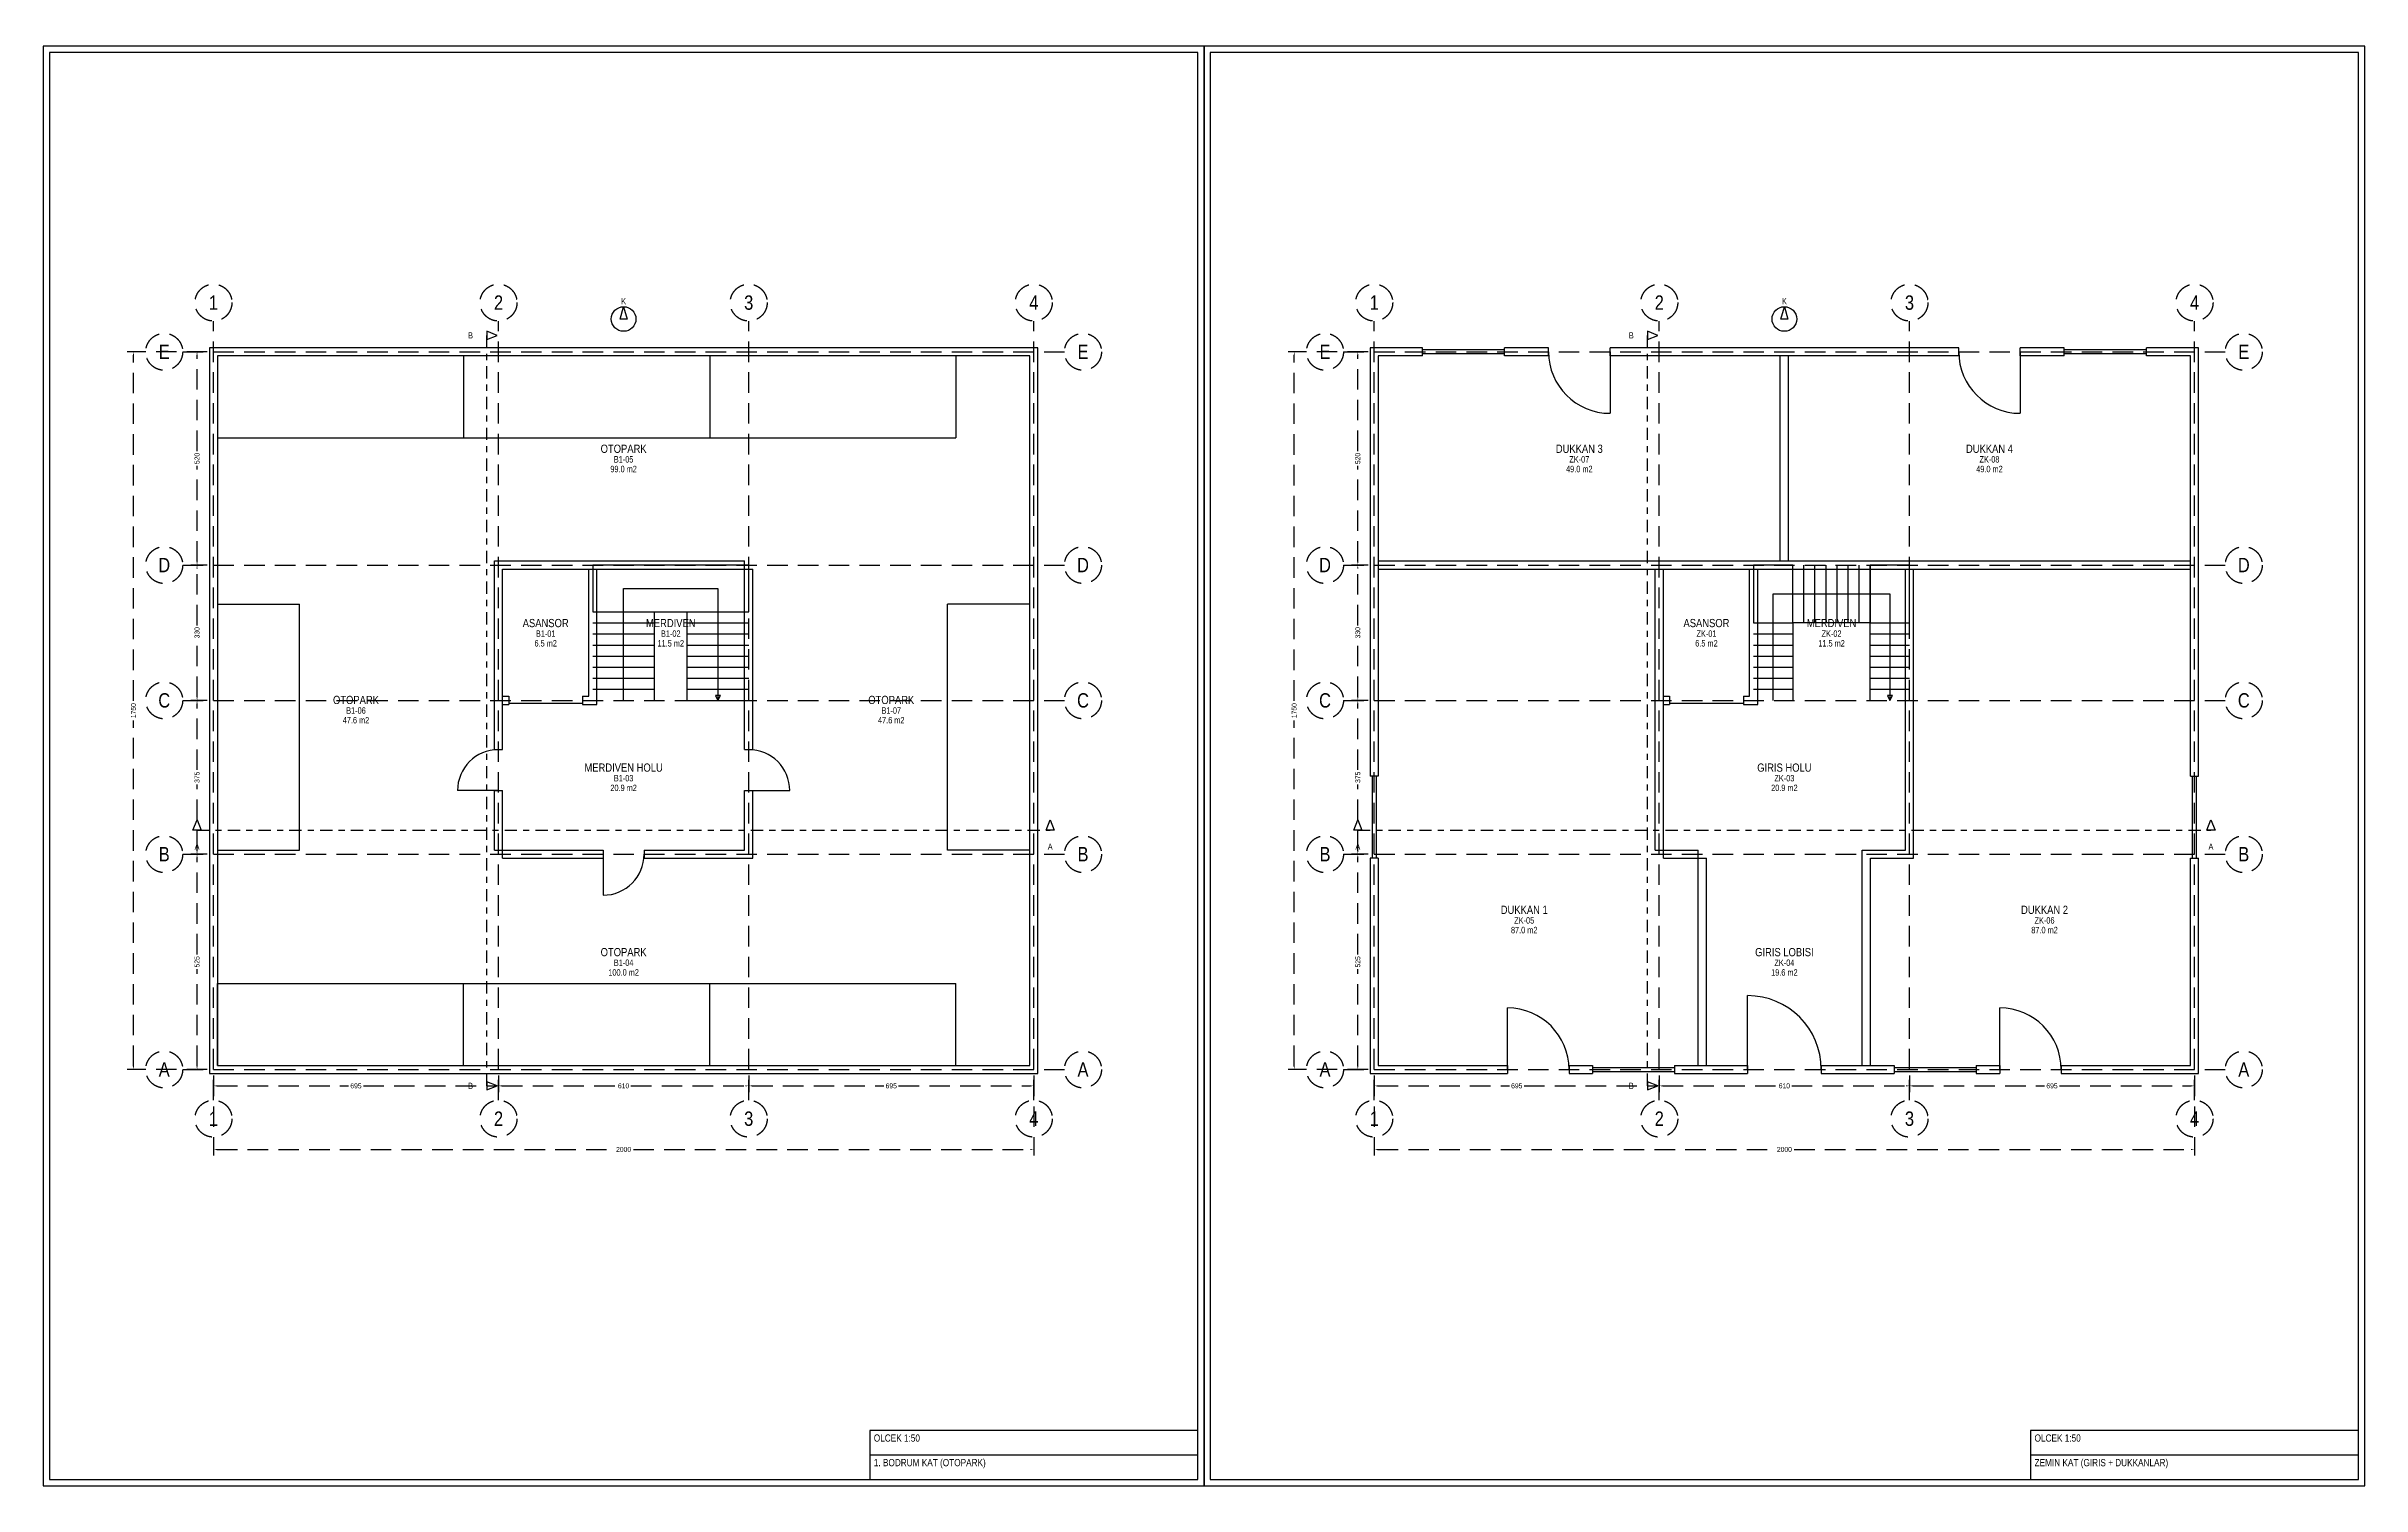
# Model space of a CAD drawing. Header units: millimetres. Extents: x -500 to 372900, y -10150 to 24950.
# Drawn here: x 38375 to 94825, y -10150 to 24950 of the extents above; entities that cross this region are included whole.
import ezdxf
from ezdxf.enums import TextEntityAlignment as Align

# ---------------------------------------------------------------- set-up
doc = ezdxf.new("R2010")
doc.units = ezdxf.units.MM
doc.linetypes.add('DASHED', pattern=[750, 500, -250])
doc.linetypes.add('KESIT_HATTI', pattern=[750, 300, -150, 150, -150])
for name, color, linetype, true_color in [('AKS', 8, 'DASHED', 0x434d58), ('KESIT', 1, 'KESIT_HATTI', 0xc81e1e), ('MERDIVEN', 7, 'Continuous', 0x3c7896)]:
    doc.layers.add(name, color=color, linetype=linetype, true_color=true_color)
for name, color, linetype in [('CERCEVE', 7, 'Continuous'), ('DUVARLAR', 7, 'Continuous'), ('KAPI-PENCERE', 7, 'Continuous'), ('METIN', 7, 'Continuous'), ('OTOPARK', 7, 'Continuous')]:
    doc.layers.add(name, color=color, linetype=linetype)
doc.styles.get("Standard").update_dxf_attribs({"font": 'arialn.ttf'})
doc.dimstyles.get("Standard").update_dxf_attribs({"dimtxt": 2.5, "dimasz": 2.5, "dimexe": 1.25, "dimexo": 0.625, "dimtad": 1, "dimcen": 2.5, "dimazin": 3, "dimtfac": 1, "dimtmove": 0, "dimatfit": 3})

# ---------------------------------------------------------------- blocks, each defined once
blk = doc.blocks.new('_CLOSEDFILLED')
at = {"color": 0, "linetype": 'BYBLOCK'}
blk.add_solid([(-1, 0.16), (0, 0), (-1, -0.16)], dxfattribs=at)
blk = doc.blocks.new('*D10')
at = {"layer": 'AKS'}
for p, q in [((42450, -150), (42450, -550)), ((42534, -400), (45745, -400)), ((46105, -400), (49316, -400)), ((49400, -150), (49400, -550))]:
    blk.add_line(p, q, dxfattribs=at)
at = {"layer": 'Defpoints'}
for p in [(42450, 0), (49400, 0), (42450, -400)]:
    blk.add_point(p, dxfattribs=at)
at = {"layer": 'AKS', "xscale": 84, "yscale": 84, "rotation": 180}
blk.add_blockref('_CLOSEDFILLED', (42450, -400), dxfattribs=at)
at = {"layer": 'AKS', "xscale": 84, "yscale": 84}
blk.add_blockref('_CLOSEDFILLED', (49400, -400), dxfattribs=at)
at = {"layer": 'AKS', "insert": (45925, -400), "char_height": 120, "attachment_point": 5}
blk.add_mtext('695', dxfattribs=at)
blk = doc.blocks.new('*D11')
at = {"layer": 'AKS'}
for p, q in [((49400, -150), (49400, -550)), ((49484, -400), (52270, -400)), ((52630, -400), (55416, -400)), ((55500, -150), (55500, -550))]:
    blk.add_line(p, q, dxfattribs=at)
at = {"layer": 'Defpoints'}
for p in [(49400, 0), (55500, 0), (49400, -400)]:
    blk.add_point(p, dxfattribs=at)
at = {"layer": 'AKS', "xscale": 84, "yscale": 84, "rotation": 180}
blk.add_blockref('_CLOSEDFILLED', (49400, -400), dxfattribs=at)
at = {"layer": 'AKS', "xscale": 84, "yscale": 84}
blk.add_blockref('_CLOSEDFILLED', (55500, -400), dxfattribs=at)
at = {"layer": 'AKS', "insert": (52450, -400), "char_height": 120, "attachment_point": 5}
blk.add_mtext('610', dxfattribs=at)
blk = doc.blocks.new('*D12')
at = {"layer": 'AKS'}
for p, q in [((55500, -150), (55500, -550)), ((55584, -400), (58795, -400)), ((59155, -400), (62366, -400)), ((62450, -150), (62450, -550))]:
    blk.add_line(p, q, dxfattribs=at)
at = {"layer": 'Defpoints'}
for p in [(55500, 0), (62450, 0), (55500, -400)]:
    blk.add_point(p, dxfattribs=at)
at = {"layer": 'AKS', "xscale": 84, "yscale": 84, "rotation": 180}
blk.add_blockref('_CLOSEDFILLED', (55500, -400), dxfattribs=at)
at = {"layer": 'AKS', "xscale": 84, "yscale": 84}
blk.add_blockref('_CLOSEDFILLED', (62450, -400), dxfattribs=at)
at = {"layer": 'AKS', "insert": (58975, -400), "char_height": 120, "attachment_point": 5}
blk.add_mtext('695', dxfattribs=at)
blk = doc.blocks.new('*D13')
at = {"layer": 'AKS'}
for p, q in [((42450, -150), (42450, -2100)), ((62450, -150), (62450, -2100)), ((42534, -1950), (52210, -1950)), ((52690, -1950), (62366, -1950))]:
    blk.add_line(p, q, dxfattribs=at)
at = {"layer": 'Defpoints'}
for p in [(42450, 0), (62450, 0), (42450, -1950)]:
    blk.add_point(p, dxfattribs=at)
at = {"layer": 'AKS', "xscale": 84, "yscale": 84, "rotation": 180}
blk.add_blockref('_CLOSEDFILLED', (42450, -1950), dxfattribs=at)
at = {"layer": 'AKS', "xscale": 84, "yscale": 84}
blk.add_blockref('_CLOSEDFILLED', (62450, -1950), dxfattribs=at)
at = {"layer": 'AKS', "insert": (52450, -1950), "char_height": 120, "attachment_point": 5}
blk.add_mtext('2000', dxfattribs=at)
blk = doc.blocks.new('*D14')
at = {"layer": 'AKS'}
for p, q in [((42300, 5250), (41900, 5250)), ((42050, 2805), (42050, 5166)), ((42050, 84), (42050, 2445)), ((42300, 0), (41900, 0))]:
    blk.add_line(p, q, dxfattribs=at)
at = {"layer": 'Defpoints'}
for p in [(42450, 5250), (42050, 0), (42450, 0)]:
    blk.add_point(p, dxfattribs=at)
at = {"layer": 'AKS', "xscale": 84, "yscale": 84}
for p, rotation in [((42050, 5250), 90), ((42050, 0), 270)]:
    blk.add_blockref('_CLOSEDFILLED', p, dxfattribs=dict(at, rotation=rotation))
at = {"layer": 'AKS', "insert": (42050, 2625), "char_height": 120, "attachment_point": 5, "rotation": 90}
blk.add_mtext('525', dxfattribs=at)
blk = doc.blocks.new('*D15')
at = {"layer": 'AKS'}
for p, q in [((42300, 9000), (41900, 9000)), ((42050, 7305), (42050, 8916)), ((42050, 5334), (42050, 6945)), ((42300, 5250), (41900, 5250))]:
    blk.add_line(p, q, dxfattribs=at)
at = {"layer": 'Defpoints'}
for p in [(42450, 9000), (42050, 5250), (42450, 5250)]:
    blk.add_point(p, dxfattribs=at)
at = {"layer": 'AKS', "xscale": 84, "yscale": 84}
for p, rotation in [((42050, 9000), 90), ((42050, 5250), 270)]:
    blk.add_blockref('_CLOSEDFILLED', p, dxfattribs=dict(at, rotation=rotation))
at = {"layer": 'AKS', "insert": (42050, 7125), "char_height": 120, "attachment_point": 5, "rotation": 90}
blk.add_mtext('375', dxfattribs=at)
blk = doc.blocks.new('*D16')
at = {"layer": 'AKS'}
for p, q in [((42300, 12300), (41900, 12300)), ((42050, 10830), (42050, 12216)), ((42050, 9084), (42050, 10470)), ((42300, 9000), (41900, 9000))]:
    blk.add_line(p, q, dxfattribs=at)
at = {"layer": 'Defpoints'}
for p in [(42450, 12300), (42050, 9000), (42450, 9000)]:
    blk.add_point(p, dxfattribs=at)
at = {"layer": 'AKS', "xscale": 84, "yscale": 84}
for p, rotation in [((42050, 12300), 90), ((42050, 9000), 270)]:
    blk.add_blockref('_CLOSEDFILLED', p, dxfattribs=dict(at, rotation=rotation))
at = {"layer": 'AKS', "insert": (42050, 10650), "char_height": 120, "attachment_point": 5, "rotation": 90}
blk.add_mtext('330', dxfattribs=at)
blk = doc.blocks.new('*D17')
at = {"layer": 'AKS'}
for p, q in [((42300, 17500), (41900, 17500)), ((42050, 15080), (42050, 17416)), ((42050, 12384), (42050, 14720)), ((42300, 12300), (41900, 12300))]:
    blk.add_line(p, q, dxfattribs=at)
at = {"layer": 'Defpoints'}
for p in [(42450, 17500), (42050, 12300), (42450, 12300)]:
    blk.add_point(p, dxfattribs=at)
at = {"layer": 'AKS', "xscale": 84, "yscale": 84}
for p, rotation in [((42050, 17500), 90), ((42050, 12300), 270)]:
    blk.add_blockref('_CLOSEDFILLED', p, dxfattribs=dict(at, rotation=rotation))
at = {"layer": 'AKS', "insert": (42050, 14900), "char_height": 120, "attachment_point": 5, "rotation": 90}
blk.add_mtext('520', dxfattribs=at)
blk = doc.blocks.new('*D18')
at = {"layer": 'AKS'}
for p, q in [((42300, 17500), (40350, 17500)), ((40500, 8990), (40500, 17416)), ((40500, 84), (40500, 8510)), ((42300, 0), (40350, 0))]:
    blk.add_line(p, q, dxfattribs=at)
at = {"layer": 'Defpoints'}
for p in [(42450, 17500), (40500, 0), (42450, 0)]:
    blk.add_point(p, dxfattribs=at)
at = {"layer": 'AKS', "xscale": 84, "yscale": 84}
for p, rotation in [((40500, 17500), 90), ((40500, 0), 270)]:
    blk.add_blockref('_CLOSEDFILLED', p, dxfattribs=dict(at, rotation=rotation))
at = {"layer": 'AKS', "insert": (40500, 8750), "char_height": 120, "attachment_point": 5, "rotation": 90}
blk.add_mtext('1750', dxfattribs=at)
blk = doc.blocks.new('MAHAL_ETIKET')
at = {"layer": 'METIN'}
for tag, height, p in [('MAHAL_ADI', 100, (0, 118)), ('MAHAL_KOD', 78, (0, -11)), ('ALAN', 78, (0, -129))]:
    blk.add_attdef(tag, text='', height=height, dxfattribs=at).set_placement(p, align=Align.MIDDLE_CENTER)
blk = doc.blocks.new('*D19')
at = {"layer": 'AKS'}
for p, q in [((70750, -150), (70750, -550)), ((70834, -400), (74045, -400)), ((74405, -400), (77616, -400)), ((77700, -150), (77700, -550))]:
    blk.add_line(p, q, dxfattribs=at)
at = {"layer": 'Defpoints'}
for p in [(70750, 0), (77700, 0), (70750, -400)]:
    blk.add_point(p, dxfattribs=at)
at = {"layer": 'AKS', "xscale": 84, "yscale": 84, "rotation": 180}
blk.add_blockref('_CLOSEDFILLED', (70750, -400), dxfattribs=at)
at = {"layer": 'AKS', "xscale": 84, "yscale": 84}
blk.add_blockref('_CLOSEDFILLED', (77700, -400), dxfattribs=at)
at = {"layer": 'AKS', "insert": (74225, -400), "char_height": 120, "attachment_point": 5}
blk.add_mtext('695', dxfattribs=at)
blk = doc.blocks.new('*D20')
at = {"layer": 'AKS'}
for p, q in [((77700, -150), (77700, -550)), ((77784, -400), (80570, -400)), ((80930, -400), (83716, -400)), ((83800, -150), (83800, -550))]:
    blk.add_line(p, q, dxfattribs=at)
at = {"layer": 'Defpoints'}
for p in [(77700, 0), (83800, 0), (77700, -400)]:
    blk.add_point(p, dxfattribs=at)
at = {"layer": 'AKS', "xscale": 84, "yscale": 84, "rotation": 180}
blk.add_blockref('_CLOSEDFILLED', (77700, -400), dxfattribs=at)
at = {"layer": 'AKS', "xscale": 84, "yscale": 84}
blk.add_blockref('_CLOSEDFILLED', (83800, -400), dxfattribs=at)
at = {"layer": 'AKS', "insert": (80750, -400), "char_height": 120, "attachment_point": 5}
blk.add_mtext('610', dxfattribs=at)
blk = doc.blocks.new('*D21')
at = {"layer": 'AKS'}
for p, q in [((83800, -150), (83800, -550)), ((83884, -400), (87095, -400)), ((87455, -400), (90666, -400)), ((90750, -150), (90750, -550))]:
    blk.add_line(p, q, dxfattribs=at)
at = {"layer": 'Defpoints'}
for p in [(83800, 0), (90750, 0), (83800, -400)]:
    blk.add_point(p, dxfattribs=at)
at = {"layer": 'AKS', "xscale": 84, "yscale": 84, "rotation": 180}
blk.add_blockref('_CLOSEDFILLED', (83800, -400), dxfattribs=at)
at = {"layer": 'AKS', "xscale": 84, "yscale": 84}
blk.add_blockref('_CLOSEDFILLED', (90750, -400), dxfattribs=at)
at = {"layer": 'AKS', "insert": (87275, -400), "char_height": 120, "attachment_point": 5}
blk.add_mtext('695', dxfattribs=at)
blk = doc.blocks.new('*D22')
at = {"layer": 'AKS'}
for p, q in [((70750, -150), (70750, -2100)), ((90750, -150), (90750, -2100)), ((70834, -1950), (80510, -1950)), ((80990, -1950), (90666, -1950))]:
    blk.add_line(p, q, dxfattribs=at)
at = {"layer": 'Defpoints'}
for p in [(70750, 0), (90750, 0), (70750, -1950)]:
    blk.add_point(p, dxfattribs=at)
at = {"layer": 'AKS', "xscale": 84, "yscale": 84, "rotation": 180}
blk.add_blockref('_CLOSEDFILLED', (70750, -1950), dxfattribs=at)
at = {"layer": 'AKS', "xscale": 84, "yscale": 84}
blk.add_blockref('_CLOSEDFILLED', (90750, -1950), dxfattribs=at)
at = {"layer": 'AKS', "insert": (80750, -1950), "char_height": 120, "attachment_point": 5}
blk.add_mtext('2000', dxfattribs=at)
blk = doc.blocks.new('*D23')
at = {"layer": 'AKS'}
for p, q in [((70600, 5250), (70200, 5250)), ((70350, 2805), (70350, 5166)), ((70350, 84), (70350, 2445)), ((70600, 0), (70200, 0))]:
    blk.add_line(p, q, dxfattribs=at)
at = {"layer": 'Defpoints'}
for p in [(70750, 5250), (70350, 0), (70750, 0)]:
    blk.add_point(p, dxfattribs=at)
at = {"layer": 'AKS', "xscale": 84, "yscale": 84}
for p, rotation in [((70350, 5250), 90), ((70350, 0), 270)]:
    blk.add_blockref('_CLOSEDFILLED', p, dxfattribs=dict(at, rotation=rotation))
at = {"layer": 'AKS', "insert": (70350, 2625), "char_height": 120, "attachment_point": 5, "rotation": 90}
blk.add_mtext('525', dxfattribs=at)
blk = doc.blocks.new('*D24')
at = {"layer": 'AKS'}
for p, q in [((70600, 9000), (70200, 9000)), ((70350, 7305), (70350, 8916)), ((70350, 5334), (70350, 6945)), ((70600, 5250), (70200, 5250))]:
    blk.add_line(p, q, dxfattribs=at)
at = {"layer": 'Defpoints'}
for p in [(70750, 9000), (70350, 5250), (70750, 5250)]:
    blk.add_point(p, dxfattribs=at)
at = {"layer": 'AKS', "xscale": 84, "yscale": 84}
for p, rotation in [((70350, 9000), 90), ((70350, 5250), 270)]:
    blk.add_blockref('_CLOSEDFILLED', p, dxfattribs=dict(at, rotation=rotation))
at = {"layer": 'AKS', "insert": (70350, 7125), "char_height": 120, "attachment_point": 5, "rotation": 90}
blk.add_mtext('375', dxfattribs=at)
blk = doc.blocks.new('*D25')
at = {"layer": 'AKS'}
for p, q in [((70600, 12300), (70200, 12300)), ((70350, 10830), (70350, 12216)), ((70350, 9084), (70350, 10470)), ((70600, 9000), (70200, 9000))]:
    blk.add_line(p, q, dxfattribs=at)
at = {"layer": 'Defpoints'}
for p in [(70750, 12300), (70350, 9000), (70750, 9000)]:
    blk.add_point(p, dxfattribs=at)
at = {"layer": 'AKS', "xscale": 84, "yscale": 84}
for p, rotation in [((70350, 12300), 90), ((70350, 9000), 270)]:
    blk.add_blockref('_CLOSEDFILLED', p, dxfattribs=dict(at, rotation=rotation))
at = {"layer": 'AKS', "insert": (70350, 10650), "char_height": 120, "attachment_point": 5, "rotation": 90}
blk.add_mtext('330', dxfattribs=at)
blk = doc.blocks.new('*D26')
at = {"layer": 'AKS'}
for p, q in [((70600, 17500), (70200, 17500)), ((70350, 15080), (70350, 17416)), ((70350, 12384), (70350, 14720)), ((70600, 12300), (70200, 12300))]:
    blk.add_line(p, q, dxfattribs=at)
at = {"layer": 'Defpoints'}
for p in [(70750, 17500), (70350, 12300), (70750, 12300)]:
    blk.add_point(p, dxfattribs=at)
at = {"layer": 'AKS', "xscale": 84, "yscale": 84}
for p, rotation in [((70350, 17500), 90), ((70350, 12300), 270)]:
    blk.add_blockref('_CLOSEDFILLED', p, dxfattribs=dict(at, rotation=rotation))
at = {"layer": 'AKS', "insert": (70350, 14900), "char_height": 120, "attachment_point": 5, "rotation": 90}
blk.add_mtext('520', dxfattribs=at)
blk = doc.blocks.new('*D27')
at = {"layer": 'AKS'}
for p, q in [((70600, 17500), (68650, 17500)), ((68800, 8990), (68800, 17416)), ((68800, 84), (68800, 8510)), ((70600, 0), (68650, 0))]:
    blk.add_line(p, q, dxfattribs=at)
at = {"layer": 'Defpoints'}
for p in [(70750, 17500), (68800, 0), (70750, 0)]:
    blk.add_point(p, dxfattribs=at)
at = {"layer": 'AKS', "xscale": 84, "yscale": 84}
for p, rotation in [((68800, 17500), 90), ((68800, 0), 270)]:
    blk.add_blockref('_CLOSEDFILLED', p, dxfattribs=dict(at, rotation=rotation))
at = {"layer": 'AKS', "insert": (68800, 8750), "char_height": 120, "attachment_point": 5, "rotation": 90}
blk.add_mtext('1750', dxfattribs=at)

msp = doc.modelspace()

# ---------------------------------------------------------------- linework, layer by layer
at = {"layer": 'AKS', "linetype": 'DASHED'}
for p, q in [((42450, -750), (42450, 18250)), ((49400, -750), (49400, 18250)), ((55500, -750), (55500, 18250)), ((62450, -750), (62450, 18250)), ((70750, -750), (70750, 18250)), ((77700, -750), (77700, 18250)), ((83800, -750), (83800, 18250)), ((90750, -750), (90750, 18250)), ((41700, 17500), (63200, 17500)), ((70000, 17500), (91500, 17500)), ((41700, 12300), (63200, 12300)), ((70000, 12300), (91500, 12300)), ((41700, 9000), (63200, 9000)), ((70000, 9000), (91500, 9000)), ((41700, 5250), (63200, 5250)), ((70000, 5250), (91500, 5250)), ((41700, 0), (63200, 0)), ((70000, 0), (91500, 0))]:
    msp.add_line(p, q, dxfattribs=at)
at = {"layer": 'AKS'}
for centre in [(42450, 18700), (49400, 18700), (55500, 18700), (62450, 18700), (70750, 18700), (77700, 18700), (83800, 18700), (90750, 18700), (41250, 17500), (63650, 17500), (69550, 17500), (91950, 17500), (41250, 12300), (63650, 12300), (69550, 12300), (91950, 12300), (41250, 9000), (63650, 9000), (69550, 9000), (91950, 9000), (41250, 5250), (63650, 5250), (69550, 5250), (91950, 5250), (41250, 0), (63650, 0), (69550, 0), (91950, 0), (42450, -1200), (49400, -1200), (55500, -1200), (62450, -1200), (70750, -1200), (77700, -1200), (83800, -1200), (90750, -1200)]:
    msp.add_circle(centre, 450, dxfattribs=at)
at = {"layer": 'CERCEVE'}
for p, q in [((58450, -9400), (66450, -9400)), ((86750, -9400), (94750, -9400))]:
    msp.add_line(p, q, dxfattribs=at)
for points in [[(38300, -10150), (66600, -10150), (66600, 24950), (38300, 24950)], [(66600, -10150), (94900, -10150), (94900, 24950), (66600, 24950)], [(38450, -10000), (66450, -10000), (66450, 24800), (38450, 24800)], [(66750, -10000), (94750, -10000), (94750, 24800), (66750, 24800)], [(52450, 18600), (52534, 18300), (52366, 18300)], [(80750, 18600), (80834, 18300), (80666, 18300)], [(58450, -10000), (66450, -10000), (66450, -8800), (58450, -8800)], [(86750, -10000), (94750, -10000), (94750, -8800), (86750, -8800)]]:
    msp.add_lwpolyline(points, close=True, dxfattribs=at)
for centre in [(52450, 18300), (80750, 18300)]:
    msp.add_circle(centre, 300, dxfattribs=at)
at = {"layer": 'DUVARLAR'}
for p, q in [((62550, 17600), (42350, 17600)), ((42350, 17600), (42350, -100)), ((62550, -100), (62550, 17600)), ((71925, 17600), (70650, 17600)), ((70650, 17600), (70650, 7150)), ((71925, 17400), (71925, 17600)), ((75000, 17600), (73925, 17600)), ((73925, 17400), (73925, 17600)), ((75000, 17400), (75000, 17600)), ((85000, 17600), (76500, 17600)), ((76500, 17400), (76500, 17600)), ((85000, 17400), (85000, 17600)), ((87575, 17600), (86500, 17600)), ((86500, 17400), (86500, 17600)), ((87575, 17400), (87575, 17600)), ((90850, 17600), (89575, 17600)), ((89575, 17400), (89575, 17600)), ((90850, 7150), (90850, 17600)), ((62350, 17400), (42550, 17400)), ((42550, 17400), (42550, 100)), ((62350, 100), (62350, 17400)), ((71925, 17400), (70850, 17400)), ((70850, 17400), (70850, 7150)), ((75000, 17400), (73925, 17400)), ((85000, 17400), (76500, 17400)), ((80650, 12400), (80650, 17400)), ((80850, 12400), (80850, 17400)), ((87575, 17400), (86500, 17400)), ((90650, 17400), (89575, 17400)), ((90650, 7150), (90650, 17400)), ((49300, 12400), (55400, 12400)), ((49300, 7800), (49300, 12400)), ((49500, 12200), (55600, 12200)), ((49500, 7800), (49500, 12200)), ((51600, 9100), (51600, 12200)), ((51800, 8900), (51800, 12200)), ((55400, 7800), (55400, 12400)), ((55600, 7800), (55600, 12200)), ((70850, 12400), (90650, 12400)), ((70850, 12200), (90650, 12200)), ((77600, 5350), (77600, 12200)), ((77800, 5150), (77800, 12200)), ((79900, 9100), (79900, 12200)), ((80100, 8900), (80100, 12200)), ((83700, 5350), (83700, 12200)), ((83900, 5150), (83900, 12200)), ((49500, 9100), (49650, 9100)), ((49650, 9100), (49650, 8900)), ((51450, 9100), (51600, 9100)), ((51450, 9100), (51450, 8900)), ((77800, 9100), (77950, 9100)), ((77950, 9100), (77950, 8900)), ((79750, 9100), (79900, 9100)), ((79750, 9100), (79750, 8900)), ((49500, 8900), (49650, 8900)), ((51450, 8900), (51800, 8900)), ((77800, 8900), (77950, 8900)), ((79750, 8900), (80100, 8900)), ((49300, 7800), (49500, 7800)), ((55400, 7800), (55600, 7800)), ((49300, 5350), (49300, 6800)), ((49300, 6800), (49500, 6800)), ((49500, 5150), (49500, 6800)), ((55400, 5350), (55400, 6800)), ((55400, 6800), (55600, 6800)), ((55600, 5150), (55600, 6800)), ((70850, 7150), (70650, 7150)), ((90650, 7150), (90850, 7150)), ((49300, 5350), (51950, 5350)), ((49500, 5150), (51950, 5150)), ((51950, 5350), (51950, 5150)), ((52950, 5350), (55400, 5350)), ((52950, 5350), (52950, 5150)), ((52950, 5150), (55600, 5150)), ((70650, 5150), (70650, -100)), ((70850, 5150), (70650, 5150)), ((70850, 5150), (70850, 100)), ((77600, 5350), (78650, 5350)), ((77800, 5150), (78850, 5150)), ((78650, 100), (78650, 5350)), ((78850, 100), (78850, 5150)), ((82650, 5350), (83700, 5350)), ((82650, 100), (82650, 5350)), ((82850, 5150), (83900, 5150)), ((82850, 100), (82850, 5150)), ((90650, 100), (90650, 5150)), ((90650, 5150), (90850, 5150)), ((90850, -100), (90850, 5150)), ((42550, 100), (62350, 100)), ((70850, 100), (74000, 100)), ((74000, 100), (74000, -100)), ((75500, 100), (76075, 100)), ((75500, 100), (75500, -100)), ((76075, 100), (76075, -100)), ((78075, 100), (79850, 100)), ((78075, 100), (78075, -100)), ((79850, 100), (79850, -100)), ((81650, 100), (83425, 100)), ((81650, 100), (81650, -100)), ((83425, 100), (83425, -100)), ((85425, 100), (86000, 100)), ((85425, 100), (85425, -100)), ((86000, 100), (86000, -100)), ((87500, 100), (90650, 100)), ((87500, 100), (87500, -100)), ((42350, -100), (62550, -100)), ((70650, -100), (74000, -100)), ((75500, -100), (76075, -100)), ((78075, -100), (79850, -100)), ((81650, -100), (83425, -100)), ((85425, -100), (86000, -100)), ((87500, -100), (90850, -100))]:
    msp.add_line(p, q, dxfattribs=at)
at = {"layer": 'KAPI-PENCERE'}
for p, q in [((73925, 17550), (71925, 17550)), ((76500, 17500), (76500, 16000)), ((86500, 17500), (86500, 16000)), ((89575, 17550), (87575, 17550)), ((73925, 17450), (71925, 17450)), ((89575, 17450), (87575, 17450)), ((49650, 8933.333), (51450, 8933.333)), ((51450, 8933.333), (51450, 8900)), ((77950, 8933.333), (79750, 8933.333)), ((79750, 8933.333), (79750, 8900)), ((49400, 6800), (48400, 6800)), ((55500, 6800), (56500, 6800)), ((70700, 7150), (70700, 5150)), ((70800, 7150), (70800, 5150)), ((90700, 5150), (90700, 7150)), ((90800, 5150), (90800, 7150)), ((51950, 5250), (51950, 4250)), ((79850, 0), (79850, 1800)), ((74000, 0), (74000, 1500)), ((86000, 0), (86000, 1500)), ((76075, 50), (78075, 50)), ((83425, 50), (85425, 50)), ((76075, -50), (78075, -50)), ((83425, -50), (85425, -50))]:
    msp.add_line(p, q, dxfattribs=at)
for centre, radius, start, end in [((76500, 17500), 1500, 180, -90), ((86500, 17500), 1500, 180, -90), ((49400, 6800), 1000, 90, 180), ((55500, 6800), 1000, 0, 90), ((51950, 5250), 1000, -90, 0), ((79850, 0), 1800, 0, 90), ((74000, 0), 1500, 0, 90), ((86000, 0), 1500, 0, 90)]:
    msp.add_arc(centre, radius, start, end, dxfattribs=at)
at = {"layer": 'KESIT', "linetype": 'KESIT_HATTI'}
for p, q in [((49116.667, -400), (49116.667, 17900)), ((77416.667, -400), (77416.667, 17900)), ((42050, 5833.333), (62850, 5833.333)), ((70350, 5833.333), (91150, 5833.333))]:
    msp.add_line(p, q, dxfattribs=at)
at = {"layer": 'KESIT'}
for points in [[(49366.667, 17900), (49116.667, 18000), (49116.667, 17800)], [(77666.667, 17900), (77416.667, 18000), (77416.667, 17800)], [(42050, 6083.333), (42150, 5833.333), (41950, 5833.333)], [(62850, 6083.333), (62950, 5833.333), (62750, 5833.333)], [(70350, 6083.333), (70450, 5833.333), (70250, 5833.333)], [(91150, 6083.333), (91250, 5833.333), (91050, 5833.333)], [(49366.667, -400), (49116.667, -300), (49116.667, -500)], [(77666.667, -400), (77416.667, -300), (77416.667, -500)]]:
    msp.add_lwpolyline(points, close=True, dxfattribs=at)
at = {"layer": 'MERDIVEN'}
for p, q in [((81225, 10890), (81225, 12300)), ((81495, 10890), (81495, 12300)), ((81765, 10890), (81765, 12300)), ((82035, 10890), (82035, 12300)), ((82305, 10890), (82305, 12300)), ((82575, 10890), (82575, 12300)), ((82845, 10890), (82845, 12300)), ((52450, 9000), (52450, 11730)), ((52450, 11730), (54750, 11730)), ((54750, 11730), (54750, 9000)), ((80477.5, 9000), (80477.5, 11595)), ((80477.5, 11595), (83322.5, 11595)), ((83322.5, 11595), (83322.5, 9000)), ((51700, 11160), (53200, 11160)), ((51700, 10890), (53200, 10890)), ((53200, 9000), (53200, 11160)), ((54000, 9000), (54000, 11160)), ((54000, 10890), (55500, 10890)), ((80000, 10890), (80955, 10890)), ((82845, 10890), (80955, 10890)), ((80955, 10890), (80955, 9000)), ((82845, 10890), (83800, 10890)), ((82845, 9000), (82845, 10890)), ((51700, 10620), (53200, 10620)), ((51700, 10350), (53200, 10350)), ((54000, 10620), (55500, 10620)), ((54000, 10350), (55500, 10350)), ((80000, 10620), (80955, 10620)), ((80000, 10350), (80955, 10350)), ((82845, 10620), (83800, 10620)), ((82845, 10350), (83800, 10350)), ((51700, 10080), (53200, 10080)), ((51700, 9810), (53200, 9810)), ((54000, 10080), (55500, 10080)), ((54000, 9810), (55500, 9810)), ((80000, 10080), (80955, 10080)), ((80000, 9810), (80955, 9810)), ((82845, 10080), (83800, 10080)), ((82845, 9810), (83800, 9810)), ((51700, 9540), (53200, 9540)), ((51700, 9270), (53200, 9270)), ((54000, 9540), (55500, 9540)), ((54000, 9270), (55500, 9270)), ((80000, 9540), (80955, 9540)), ((80000, 9270), (80955, 9270)), ((82845, 9540), (83800, 9540)), ((82845, 9270), (83800, 9270)), ((54000, 9000), (55500, 9000))]:
    msp.add_line(p, q, dxfattribs=at)
for points in [[(51700, 11160), (55500, 11160), (55500, 12300), (51700, 12300)], [(80000, 10890), (80955, 10890), (80955, 12300), (80000, 12300)], [(82845, 10890), (83800, 10890), (83800, 12300), (82845, 12300)], [(54750, 9000), (54810, 9120), (54690, 9120)], [(83322.5, 9000), (83382.5, 9120), (83262.5, 9120)]]:
    msp.add_lwpolyline(points, close=True, dxfattribs=at)
at = {"layer": 'OTOPARK'}
for p, q in [((42550, 17400), (42550, 15400)), ((48550, 17400), (48550, 15400)), ((54550, 17400), (54550, 15400)), ((60550, 17400), (60550, 15400)), ((42550, 15400), (60550, 15400)), ((42550, 11350), (44550, 11350)), ((44550, 5350), (44550, 11350)), ((62350, 11350), (60350, 11350)), ((60350, 5350), (60350, 11350)), ((42550, 5350), (44550, 5350)), ((62350, 5350), (60350, 5350)), ((42550, 100), (42550, 2100)), ((42550, 2100), (60550, 2100)), ((48550, 100), (48550, 2100)), ((54550, 100), (54550, 2100)), ((60550, 100), (60550, 2100))]:
    msp.add_line(p, q, dxfattribs=at)

# ---------------------------------------------------------------- block references
at = {"layer": 'METIN', "xscale": 2, "yscale": 2}
for p, values in [((52450, 14900), {'MAHAL_ADI': 'OTOPARK', 'MAHAL_KOD': 'B1-05', 'ALAN': '99.0 m2'}), ((75750, 14900), {'MAHAL_ADI': 'DUKKAN 3', 'MAHAL_KOD': 'ZK-07', 'ALAN': '49.0 m2'}), ((85750, 14900), {'MAHAL_ADI': 'DUKKAN 4', 'MAHAL_KOD': 'ZK-08', 'ALAN': '49.0 m2'}), ((50550, 10650), {'MAHAL_ADI': 'ASANSOR', 'MAHAL_KOD': 'B1-01', 'ALAN': '6.5 m2'}), ((53600, 10650), {'MAHAL_ADI': 'MERDIVEN', 'MAHAL_KOD': 'B1-02', 'ALAN': '11.5 m2'}), ((78850, 10650), {'MAHAL_ADI': 'ASANSOR', 'MAHAL_KOD': 'ZK-01', 'ALAN': '6.5 m2'}), ((81900, 10650), {'MAHAL_ADI': 'MERDIVEN', 'MAHAL_KOD': 'ZK-02', 'ALAN': '11.5 m2'}), ((45925, 8775), {'MAHAL_ADI': 'OTOPARK', 'MAHAL_KOD': 'B1-06', 'ALAN': '47.6 m2'}), ((58975, 8775), {'MAHAL_ADI': 'OTOPARK', 'MAHAL_KOD': 'B1-07', 'ALAN': '47.6 m2'}), ((52450, 7125), {'MAHAL_ADI': 'MERDIVEN HOLU', 'MAHAL_KOD': 'B1-03', 'ALAN': '20.9 m2'}), ((80750, 7125), {'MAHAL_ADI': 'GIRIS HOLU', 'MAHAL_KOD': 'ZK-03', 'ALAN': '20.9 m2'}), ((74407.227, 3657.227), {'MAHAL_ADI': 'DUKKAN 1', 'MAHAL_KOD': 'ZK-05', 'ALAN': '87.0 m2'}), ((87092.773, 3657.227), {'MAHAL_ADI': 'DUKKAN 2', 'MAHAL_KOD': 'ZK-06', 'ALAN': '87.0 m2'}), ((52450, 2625), {'MAHAL_ADI': 'OTOPARK', 'MAHAL_KOD': 'B1-04', 'ALAN': '100.0 m2'}), ((80750, 2625), {'MAHAL_ADI': 'GIRIS LOBISI', 'MAHAL_KOD': 'ZK-04', 'ALAN': '19.6 m2'})]:
    msp.add_blockref('MAHAL_ETIKET', p, dxfattribs=at).add_auto_attribs(values)

# ---------------------------------------------------------------- texts
at = {"layer": 'AKS'}
for s, p in [('1', (42450, 18700)), ('2', (49400, 18700)), ('3', (55500, 18700)), ('4', (62450, 18700)), ('1', (70750, 18700)), ('2', (77700, 18700)), ('3', (83800, 18700)), ('4', (90750, 18700)), ('E', (41250, 17500)), ('E', (63650, 17500)), ('E', (69550, 17500)), ('E', (91950, 17500)), ('D', (41250, 12300)), ('D', (63650, 12300)), ('D', (69550, 12300)), ('D', (91950, 12300)), ('C', (41250, 9000)), ('C', (63650, 9000)), ('C', (69550, 9000)), ('C', (91950, 9000)), ('B', (41250, 5250)), ('B', (63650, 5250)), ('B', (69550, 5250)), ('B', (91950, 5250)), ('A', (41250, 0)), ('A', (63650, 0)), ('A', (69550, 0)), ('A', (91950, 0)), ('1', (42450, -1200)), ('2', (49400, -1200)), ('3', (55500, -1200)), ('4', (62450, -1200)), ('1', (70750, -1200)), ('2', (77700, -1200)), ('3', (83800, -1200)), ('4', (90750, -1200))]:
    msp.add_text(s, height=350, dxfattribs=at).set_placement(p, align=Align.MIDDLE_CENTER)
at = {"layer": 'KESIT'}
for s, p in [('B', (48716.667, 17900)), ('B', (77016.667, 17900)), ('A', (42050, 5433.333)), ('A', (62850, 5433.333)), ('A', (70350, 5433.333)), ('A', (91150, 5433.333)), ('B', (48716.667, -400)), ('B', (77016.667, -400))]:
    msp.add_text(s, height=150, dxfattribs=at).set_placement(p, align=Align.MIDDLE_CENTER)
at = {"layer": 'METIN'}
for p in [(52450, 18735), (80750, 18735)]:
    msp.add_text('K', height=150, dxfattribs=at).set_placement(p, align=Align.MIDDLE_CENTER)
for s, p in [('OLCEK 1:50', (58550, -8900)), ('OLCEK 1:50', (86850, -8900)), ('1. BODRUM KAT (OTOPARK)', (58550, -9500)), ('ZEMIN KAT (GIRIS + DUKKANLAR)', (86850, -9500))]:
    msp.add_text(s, height=175, dxfattribs=at).set_placement(p, align=Align.TOP_LEFT)

# ---------------------------------------------------------------- dimensions: what is measured, and where the dimension line sits
at = {"layer": 'AKS'}
for base, p1, p2, text, picture, middle in [((40500, 0), (42450, 0), (42450, 17500), '1750', '*D18', (40500, 8750)), ((42050, 12300), (42450, 12300), (42450, 17500), '520', '*D17', (42050, 14900)), ((68800, 0), (70750, 0), (70750, 17500), '1750', '*D27', (68800, 8750)), ((70350, 12300), (70750, 12300), (70750, 17500), '520', '*D26', (70350, 14900)), ((42050, 9000), (42450, 9000), (42450, 12300), '330', '*D16', (42050, 10650)), ((70350, 9000), (70750, 9000), (70750, 12300), '330', '*D25', (70350, 10650)), ((42050, 5250), (42450, 5250), (42450, 9000), '375', '*D15', (42050, 7125)), ((70350, 5250), (70750, 5250), (70750, 9000), '375', '*D24', (70350, 7125)), ((42050, 0), (42450, 0), (42450, 5250), '525', '*D14', (42050, 2625)), ((70350, 0), (70750, 0), (70750, 5250), '525', '*D23', (70350, 2625))]:
    dim = msp.add_linear_dim(base=base, p1=p1, p2=p2, angle=90, text=text, dimstyle='Standard', override={"dimtxt": 120, "dimasz": 84, "dimexe": 150, "dimexo": 150, "dimgap": 80}, dxfattribs=at)
    dim.commit()
    dim.dimension.update_dxf_attribs({"geometry": picture, "text_midpoint": middle})
for base, p1, p2, text, picture, middle in [((42450, -400), (42450, 0), (49400, 0), '695', '*D10', (45925, -400)), ((42450, -1950), (42450, 0), (62450, 0), '2000', '*D13', (52450, -1950)), ((49400, -400), (49400, 0), (55500, 0), '610', '*D11', (52450, -400)), ((55500, -400), (55500, 0), (62450, 0), '695', '*D12', (58975, -400)), ((70750, -400), (70750, 0), (77700, 0), '695', '*D19', (74225, -400)), ((70750, -1950), (70750, 0), (90750, 0), '2000', '*D22', (80750, -1950)), ((77700, -400), (77700, 0), (83800, 0), '610', '*D20', (80750, -400)), ((83800, -400), (83800, 0), (90750, 0), '695', '*D21', (87275, -400))]:
    dim = msp.add_linear_dim(base=base, p1=p1, p2=p2, text=text, dimstyle='Standard', override={"dimtxt": 120, "dimasz": 84, "dimexe": 150, "dimexo": 150, "dimgap": 80}, dxfattribs=at)
    dim.commit()
    dim.dimension.update_dxf_attribs({"geometry": picture, "text_midpoint": middle})

doc.saveas('drawing.dxf')
